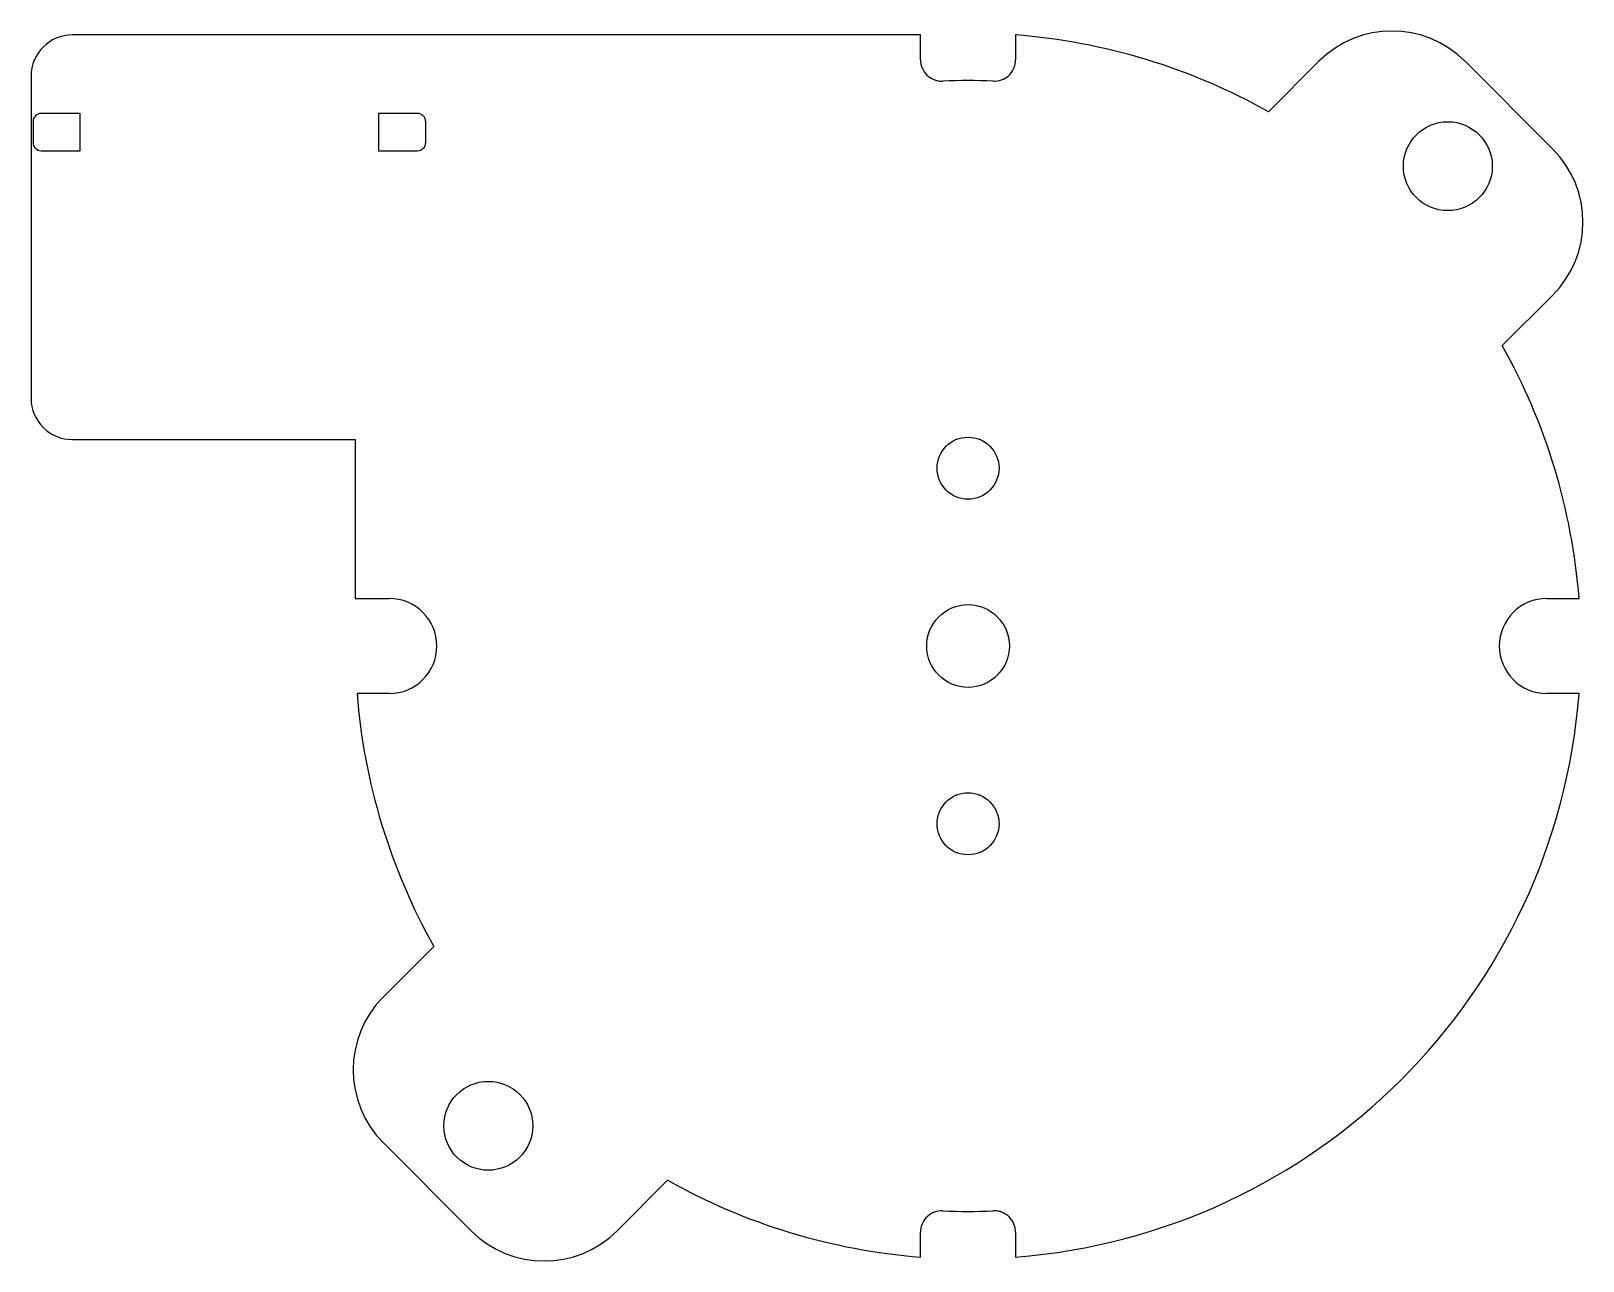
# Model space of a CAD drawing. Header units: millimetres. Extents: x 18.5 to 56.1, y -14.6 to 15.2.
import ezdxf

# ---------------------------------------------------------------- set-up
doc = ezdxf.new("R2010")
doc.units = ezdxf.units.MM
doc.layers.get('0').update_dxf_attribs({"linetype": 'CONTINUOUS'})

msp = doc.modelspace()

# ---------------------------------------------------------------- linework, layer by layer
for p, q in [((40.044, 15.082, 0), (19.528, 15.082)), ((40.044, 14.482), (40.044, 15.082, 0)), ((42.344, 15.082), (42.344, 14.482)), ((49.679, 14.444), (48.46, 13.224)), ((55.336, 12.323), (53.215, 14.444)), ((18.528, 14.082), (18.528, 6.296)), ((54.117, 7.568), (55.336, 8.787)), ((19.528, 5.296), (26.369, 5.296)), ((26.369, 5.296), (26.369, 1.452)), ((26.369, 1.452), (27.194, 1.452)), ((55.194, 1.452), (55.974, 1.452)), ((27.194, -0.848), (26.414, -0.848)), ((55.974, -0.848), (55.194, -0.848)), ((28.272, -6.964), (27.052, -8.183)), ((27.052, -11.719), (29.173, -13.84)), ((32.709, -13.84), (33.928, -12.621)), ((40.044, -14.478), (40.044, -13.878)), ((42.344, -13.878), (42.344, -14.478, 0))]:
    msp.add_line(p, q)
for points in [[(18.776, 13.182, 0.414214), (18.576, 12.982), (18.576, 12.482, 0.414214), (18.776, 12.282), (19.716, 12.282), (19.716, 13.182)], [(28.076, 12.982, 0.414214), (27.876, 13.182), (26.936, 13.182), (26.936, 12.282), (27.876, 12.282, 0.414214), (28.076, 12.482)]]:
    msp.add_lwpolyline(points, format="xyb", close=True)
for centre, radius in [((52.799, 11.907), 1.075), ((41.194, 4.602), 0.75), ((41.194, 0.302), 1), ((41.194, -3.998), 0.75), ((29.589, -11.303), 1.075)]:
    msp.add_circle(centre, radius)
for centre, radius, start, end in [((19.528, 14.082), 1, 90, 180), ((41.194, 0.302), 14.825, 60.6532, 85.551), ((51.447, 12.676), 2.5, 45, 135), ((41.194, 0.302), 13.675, 87.4517, 92.5483), ((53.568, 10.555), 2.5, -45, 45), ((41.194, 0.302), 14.825, 4.449, 29.3468), ((19.528, 6.296), 1, 180, 270), ((27.194, 0.302), 1.15, -90, 90), ((55.194, 0.302), 1.15, 90, 270), ((41.194, 0.302), 14.825, 184.449, 209.3468), ((28.82, -9.951), 2.5, 135, 225), ((41.194, 0.302), 14.825, 240.6532, 265.551), ((41.194, 0.302), 13.675, 267.4517, 272.5483), ((30.941, -12.072), 2.5, 225, 315)]:
    msp.add_arc(centre, radius, start, end)
at = {"extrusion": (3.39891e-10, -4.36844e-09, 1)}
msp.add_arc((41.194, 0.302, 0), 14.825, 274.449, 355.551, dxfattribs=at)
for points in [[(40.044, 14.482), (40.044, 14.413), (40.058, 14.345), (40.11, 14.219), (40.149, 14.161), (40.245, 14.066), (40.302, 14.029), (40.4, 13.988), (40.437, 13.977), (40.513, 13.964), (40.549, 13.962), (40.586, 13.963)], [(41.802, 13.963), (41.87, 13.96), (41.939, 13.971), (42.068, 14.018), (42.127, 14.054), (42.226, 14.146), (42.266, 14.201), (42.311, 14.297), (42.324, 14.334), (42.34, 14.408), (42.344, 14.445), (42.344, 14.482)], [(40.586, -13.36), (40.518, -13.356), (40.449, -13.367), (40.32, -13.414), (40.261, -13.45), (40.162, -13.542), (40.122, -13.597), (40.077, -13.693), (40.064, -13.73), (40.048, -13.805), (40.044, -13.841), (40.044, -13.878)], [(42.344, -13.878), (42.344, -13.809), (42.33, -13.742), (42.278, -13.615), (42.239, -13.557), (42.143, -13.462), (42.086, -13.425), (41.988, -13.384), (41.951, -13.373), (41.876, -13.36), (41.839, -13.358), (41.802, -13.36)]]:
    msp.add_open_spline(points, degree=3, knots=[0, 0, 0, 0, 0.02054922, 0.02054922, 0.04116181, 0.04116181, 0.06121361, 0.06121361, 0.07300883, 0.07300883, 0.08403735, 0.08403735, 0.08403735, 0.08403735])

doc.saveas('drawing.dxf')
